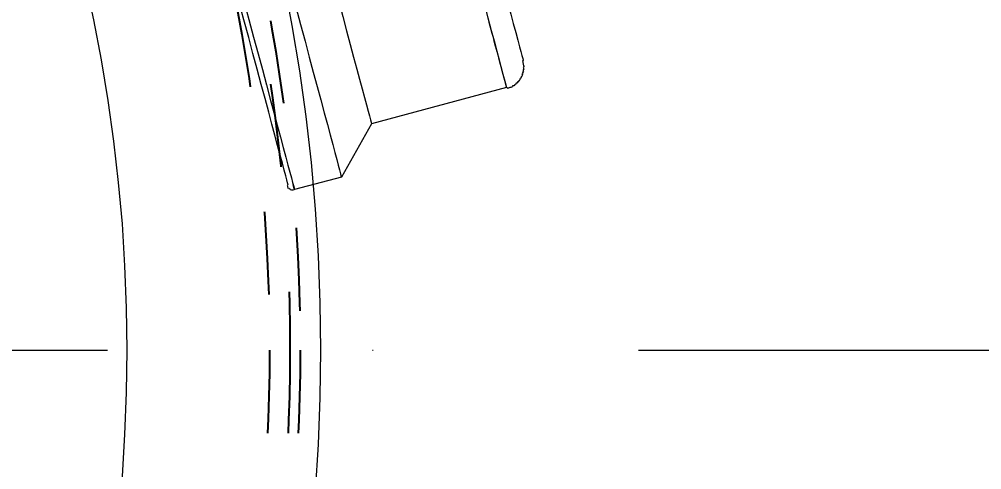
# Model space of a CAD drawing. Header units: millimetres. Extents: x 89051 to 218395, y -330386 to -125649.
# Drawn here: x 90695.2 to 90836.8, y -128501.5 to -128435.2 of the extents above; entities that cross this region are included whole.
import ezdxf

# ---------------------------------------------------------------- set-up
doc = ezdxf.new("R2010")
doc.units = ezdxf.units.MM
doc.header["$LTSCALE"] = 13
for name, pattern in [('1 实线', [0]), ('ACAD_ISO03W100', [1.18, 0.47, -0.71]), ('ACAD_ISO04W100', [30, 24, -3, 0, -3]), ('CENTER', [50.8, 31.75, -6.35, 6.35, -6.35])]:
    doc.linetypes.add(name, pattern=pattern)
doc.layers.get('0').update_dxf_attribs({"color": 1, "linetype": 'CENTER'})
doc.layers.add('C00-00-00', color=7, linetype='Continuous')
doc.layers.add('粗实线', color=4, linetype='Continuous')
doc.layers.add('标注、文本', color=3, linetype='Continuous', lineweight=25)
doc.styles.get("Standard").update_dxf_attribs({"font": 'gbenor.shx', "bigfont": 'gbcbig.shx'})
doc.dimstyles.new('1-15', dxfattribs={"dimscale": 20, "dimtxt": 3.5, "dimasz": 2, "dimexe": 1.5, "dimexo": 0.5, "dimgap": 0.5, "dimtad": 1, "dimtoh": 1, "dimdec": 1, "dimdsep": 46, "dimtxsty": 'Standard', "dimcen": 2.5, "dimclrd": 3, "dimclre": 3, "dimclrt": 3, "dimadec": 0, "dimazin": 2, "dimtfac": 1, "dimtdec": 1, "dimtmove": 0, "dimatfit": 2, "dimfxl": 1, "dimarcsym": 0})

# ---------------------------------------------------------------- blocks, each defined once
blk = doc.blocks.new('225635')
at = {"layer": 'C00-00-00', "lineweight": 15}
for points in [[(72445.07, -125656.32), (72445.07, -125655.96), (72445.07, -125655.48), (72445.07, -125654.87), (72445.07, -125654.02), (72445.07, -125652.94), (72445.07, -125651.73), (72445.07, -125650.27), (72445.07, -125648.7), (72445.07, -125647.01), (72445.07, -125645.19), (72445.07, -125643.13), (72445.07, -125640.96), (72445.07, -125638.66), (72445.07, -125636.24), (72445.07, -125633.82), (72445.07, -125631.15), (72445.07, -125628.49)], [(72445.79, -125628.61), (72445.79, -125631.27), (72445.79, -125633.94), (72445.79, -125636.48), (72445.79, -125638.9), (72445.79, -125641.2), (72445.79, -125643.38), (72445.79, -125645.43), (72445.79, -125647.37), (72445.79, -125649.18), (72445.79, -125650.76), (72445.79, -125652.21), (72445.79, -125653.42), (72445.79, -125654.51), (72445.79, -125655.36), (72445.79, -125656.08), (72445.79, -125656.69), (72445.79, -125656.93), (72445.79, -125657.17)], [(72452.93, -125631.27), (72452.93, -125633.94), (72452.93, -125636.48), (72452.93, -125638.9), (72452.93, -125641.2), (72452.93, -125643.38), (72452.93, -125645.43), (72452.93, -125647.37), (72452.93, -125649.18), (72452.93, -125650.76), (72452.93, -125652.21), (72452.93, -125653.42), (72452.93, -125654.51), (72452.93, -125655.36), (72452.93, -125656.08), (72452.93, -125656.69), (72452.93, -125656.93), (72452.93, -125657.17)], [(72459.23, -125611.19), (72459.23, -125613.85), (72459.23, -125616.63), (72459.23, -125619.42), (72459.23, -125622.08), (72459.23, -125624.74), (72459.23, -125627.28), (72459.23, -125629.7), (72459.23, -125632.12), (72459.23, -125634.42), (72459.23, -125636.6), (72459.23, -125638.66), (72459.23, -125640.59), (72459.23, -125642.41), (72459.23, -125643.98), (72459.23, -125645.43), (72459.23, -125646.76), (72459.23, -125647.85), (72459.23, -125648.82), (72459.23, -125649.55), (72459.23, -125650.15), (72459.23, -125650.51), (72459.23, -125650.76)], [(72479.8, -125621.35), (72479.8, -125624.01), (72479.8, -125626.56), (72479.8, -125629.1), (72479.8, -125631.52), (72479.8, -125633.82), (72479.8, -125636.12), (72479.8, -125638.17), (72479.8, -125640.11), (72479.8, -125642.04), (72479.8, -125643.62), (72479.8, -125645.19), (72479.8, -125646.52), (72479.8, -125647.73), (72479.8, -125648.7), (72479.8, -125649.43), (72479.8, -125650.15), (72479.8, -125650.51), (72479.8, -125650.76)], [(72483.19, -125620.99), (72483.19, -125623.53), (72483.19, -125626.07), (72483.19, -125628.49), (72483.19, -125630.79), (72483.19, -125632.97), (72483.19, -125635.03), (72483.19, -125636.96), (72483.19, -125638.78), (72483.19, -125640.47), (72483.19, -125641.92), (72483.19, -125643.25), (72483.19, -125644.46), (72483.19, -125645.43), (72483.19, -125646.16), (72483.19, -125646.76), (72483.19, -125647.25), (72483.19, -125647.49)], [(72479.8, -125642.53), (72479.8, -125640.83)], [(72479.8, -125642.65), (72479.8, -125642.53)], [(72479.8, -125644.1), (72479.8, -125643.5)], [(72479.8, -125645.31), (72479.8, -125644.1)], [(72479.8, -125646.88), (72479.8, -125646.28)], [(72479.8, -125647.97), (72479.8, -125646.88)], [(72483.19, -125647.49), (72483.06, -125647.61), (72483.06, -125647.73), (72483.06, -125647.85), (72483.06, -125647.97), (72483.06, -125648.09), (72483.06, -125648.22), (72483.06, -125648.34), (72483.06, -125648.46), (72482.94, -125648.46), (72482.94, -125648.58), (72482.94, -125648.7), (72482.94, -125648.82), (72482.82, -125648.82), (72482.82, -125648.94), (72482.82, -125649.06), (72482.7, -125649.06), (72482.7, -125649.18), (72482.7, -125649.3), (72482.58, -125649.3), (72482.58, -125649.43), (72482.46, -125649.55), (72482.46, -125649.67), (72482.34, -125649.67), (72482.34, -125649.79), (72482.22, -125649.79), (72482.22, -125649.91), (72482.1, -125649.91), (72482.1, -125650.03), (72481.98, -125650.03), (72481.98, -125650.15), (72481.85, -125650.15), (72481.85, -125650.27), (72481.73, -125650.27), (72481.61, -125650.39), (72481.49, -125650.39), (72481.49, -125650.51), (72481.37, -125650.51), (72481.25, -125650.51), (72481.25, -125650.64), (72481.13, -125650.64), (72481.01, -125650.64), (72481.01, -125650.76), (72480.89, -125650.76), (72480.77, -125650.76), (72480.64, -125650.76), (72480.64, -125650.88), (72480.52, -125650.88), (72480.4, -125650.88), (72480.28, -125650.88), (72480.16, -125650.88), (72480.04, -125650.88), (72479.92, -125650.88), (72479.8, -125650.88)], [(72479.8, -125648.09), (72479.8, -125647.97)], [(72479.8, -125649.67), (72479.8, -125648.94)], [(72479.8, -125650.27), (72479.8, -125649.67)], [(72459.23, -125650.76), (72452.93, -125657.17)], [(72479.8, -125650.76), (72459.23, -125650.76)], [(72479.8, -125650.64), (72479.8, -125650.27)], [(72479.8, -125650.76), (72479.8, -125650.64)], [(72445.79, -125657.17), (72445.67, -125657.17), (72445.55, -125657.17), (72445.43, -125657.17), (72445.31, -125657.17), (72445.31, -125657.05), (72445.19, -125657.05), (72445.19, -125656.93), (72445.07, -125656.93), (72445.07, -125656.81), (72444.95, -125656.81), (72444.95, -125656.69), (72444.95, -125656.57), (72444.95, -125656.44), (72444.95, -125656.32)], [(72445.79, -125656.81), (72445.79, -125656.44)], [(72445.79, -125657.05), (72445.79, -125656.81)], [(72445.79, -125657.17), (72445.79, -125657.05)], [(72452.93, -125657.17), (72445.79, -125657.17)]]:
    blk.add_lwpolyline(points, dxfattribs=at)
blk = doc.blocks.new('*D535')
at = {"layer": 'Defpoints', "color": 0, "transparency": 16777216}
for p in [(90832.24, -128386.82), (90697.88, -128422.82), (91011.02, -128531.21), (90697.88, -128544.93), (90832.24, -128580.93)]:
    blk.add_point(p, dxfattribs=at)
at = {"layer": '标注、文本', "color": 3, "lineweight": -2, "transparency": 16777216}
for p, q in [((90841.9, -128384.23), (91023.56, -128335.56)), ((90841.9, -128583.52), (91023.56, -128632.19))]:
    blk.add_line(p, q, dxfattribs=at)
blk.add_arc((90470.03, -128483.88), 543.05, 349.2212, 10.7788, dxfattribs=at)
at = {"layer": '标注、文本', "color": 3, "transparency": 16777216}
for points in [[(90997, -128383.8), (91010, -128380.83), (90994.58, -128343.32)], [(91010, -128586.92), (90997, -128583.95), (90994.58, -128624.43)]]:
    blk.add_solid(points, dxfattribs=at)
at = {"layer": '标注、文本', "color": 3, "transparency": 16777216, "insert": (90968.08, -128483.88), "char_height": 70, "attachment_point": 5, "rotation": 90}
blk.add_mtext('30°', dxfattribs=at)

msp = doc.modelspace()

# ---------------------------------------------------------------- linework, layer by layer
at = {"color": 7, "linetype": '1 实线', "lineweight": 0}
for radius in [269.5, 241]:
    msp.add_circle((90470.03, -128483.88), radius, dxfattribs=at)
at = {"layer": '标注、文本', "color": 1, "linetype": 'ACAD_ISO04W100', "lineweight": 15}
msp.add_line((90006.08, -128483.88), (90933.98, -128483.88), dxfattribs=at)
at = {"layer": '粗实线', "color": 2, "linetype": 'ACAD_ISO03W100', "ltscale": 2}
for radius in [266.5, 265, 262]:
    msp.add_circle((90470.03, -128483.88), radius, dxfattribs=at)

# ---------------------------------------------------------------- block references
at = {"layer": '标注、文本', "rotation": 14.99999999996748}
msp.add_blockref('225635', (-11764.03, -25835.14), dxfattribs=at)

# ---------------------------------------------------------------- dimensions: what is measured, and where the dimension line sits
at = {"layer": '标注、文本'}
dim = msp.add_angular_dim_2l(base=(91011.02, -128531.21), line1=((90697.88, -128544.93), (90832.24, -128580.93)), line2=((90697.88, -128422.82), (90832.24, -128386.82)), dimstyle='1-15', dxfattribs=at)
dim.commit()
dim.dimension.update_dxf_attribs({"geometry": '*D535', "text_midpoint": (90968.08, -128483.88)})

doc.saveas('drawing.dxf')
